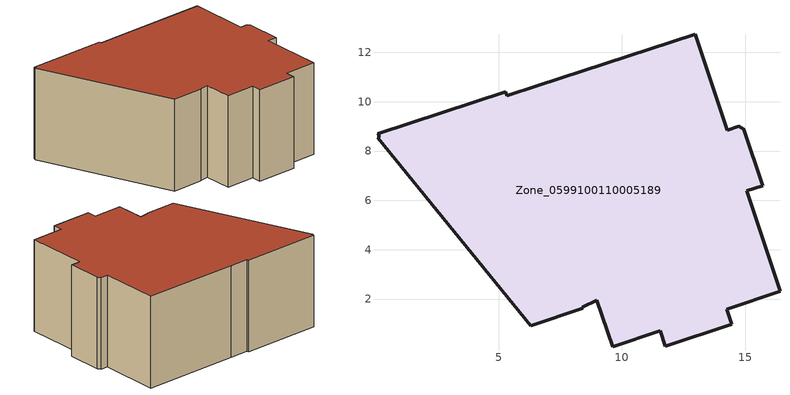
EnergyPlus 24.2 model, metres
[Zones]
Zone_0599100110005189
 floor ground (C_G): 8.41,1.62 6.31,0.93 0.09,8.55 0.19,8.58 0.1,8.7 5.29,10.4 5.34,10.24 6.56,10.65 12.98,12.73 14.26,8.85 14.74,9.01 14.94,8.88 15.71,6.59 15.07,6.38 16.41,2.31 14.25,1.6 14.46,0.98 11.76,0.08 11.55,0.71 9.62,0.08 8.98,1.95 8.39,1.67 z6.67
 wall outside (C_F): 11.76,0.08 14.46,0.98 14.25,1.6 16.41,2.31 15.07,6.38 15.71,6.59 14.94,8.88 14.74,9.01 14.26,8.85 12.98,12.73 6.56,10.65 5.34,10.24 5.29,10.4 0.1,8.7 0.19,8.58 0.09,8.55 6.31,0.93 8.41,1.62 8.39,1.67 8.98,1.95 9.62,0.08 11.55,0.71 11.76,0.08 z6.67:13.03
 roof outside (C_R): 6.31,0.93 8.41,1.62 8.39,1.67 8.98,1.95 9.62,0.08 11.55,0.71 11.76,0.08 14.46,0.98 14.25,1.6 16.41,2.31 15.07,6.38 15.71,6.59 14.94,8.88 14.74,9.01 14.26,8.85 12.98,12.73 6.56,10.65 5.34,10.24 5.29,10.4 0.1,8.7 0.19,8.58 0.09,8.55 z13.03
[BUILDING]
Pand.0599100110005189: North Axis=0; Terrain=City; Loads Convergence Tolerance Value=0.04; Temperature Convergence Tolerance Value=0.4; Solar Distribution=FullExterior; Maximum Number of Warmup Days=25; Minimum Number of Warmup Days=1
[Site:Location]
Rotterdam.The.Hague.AP_ZH_NLD Design_Conditions: Latitude=51.96; Longitude=4.45; Time Zone=1; Elevation=-4.5
[SITE:GROUNDTEMPERATURE:BUILDINGSURFACE]
18, 18, 18, 18, 18, 18, 18, 18, 18, 18, 18, 18
[MATERIAL] Thermal Absorptance=0.9; Solar Absorptance=0.7; Visible Absorptance=0.7
Name | Roughness | Thickness | Conductivity | Density | Specific Heat
G.D.2015-2018 | MediumSmooth | 0.15 | 0.0428571 | 540 | 1210
F.D.2015-2018 | Rough | 0.3 | 0.0666667 | 1920 | 840
R.D.2015-2018 | MediumRough | 0.2 | 0.0333333 | 1500 | 1000
[CONSTRUCTION]
C_G: G.D.2015-2018
C_F: F.D.2015-2018
C_R: R.D.2015-2018
[ZONE]
Zone_0599100110005189: Type=1; Multiplier=1; Ceiling Height=Autocalculate; Volume=Autocalculate; Floor Area=autocalculate; Part of Total Floor Area=Yes
[ZONEINFILTRATION:DESIGNFLOWRATE]
Infil_Zone_0599100110005189: Zone or ZoneList or Space or SpaceList=Zone_0599100110005189; Schedule=AlwaysOn; Design Flow Rate Calculation Method=Flow/Area; Flow Rate per Floor Area=0.0021; Constant Term Coefficient=1; Temperature Term Coefficient=0; Velocity Term Coefficient=0; Velocity Squared Term Coefficient=0
[HVACTEMPLATE:ZONE:IDEALLOADSAIRSYSTEM]
Zone_0599100110005189: Maximum Heating Supply Air Temperature=50; Minimum Cooling Supply Air Temperature=13; Maximum Heating Supply Air Humidity Ratio=0.0156; Minimum Cooling Supply Air Humidity Ratio=0.0077; Heating Limit=NoLimit; Cooling Limit=NoLimit; Dehumidification Control Type=ConstantSensibleHeatRatio; Cooling Sensible Heat Ratio=0.7; Dehumidification Setpoint=60; Humidification Control Type=None; Humidification Setpoint=30; Outdoor Air Method=None; Outdoor Air Flow Rate per Person=0.00944; Outdoor Air Flow Rate per Zone Floor Area=0; Outdoor Air Flow Rate per Zone=0; Demand Controlled Ventilation Type=None; Outdoor Air Economizer Type=NoEconomizer; Heat Recovery Type=None; Sensible Heat Recovery Effectiveness=0.7; Latent Heat Recovery Effectiveness=0.65
[ZONECONTROL:THERMOSTAT]
ThermostatControl_Zone_0599100110005189: Zone or ZoneList=Zone_0599100110005189; Control Type Schedule=DualSetpointControlType; Control 1=Thermostat_Zone_0599100110005189; Temperature Difference Between Cutout And Setpoint=0
[THERMOSTATSETPOINT:DUALSETPOINT]
Thermostat_Zone_0599100110005189: Heating Setpoint Temperature Schedule=HeatingSetpoint_Zone_0599100110005189; Cooling Setpoint Temperature Schedule=CoolingSetpoint_Zone_0599100110005189
[SCHEDULE:COMPACT]
HeatingSetpoint_Zone_0599100110005189: Through: 12/31, For: AllDays, Until: 24:00, 21
CoolingSetpoint_Zone_0599100110005189: Through: 12/31, For: AllDays, Until: 24:00, 24
DualSetpointControlType: Through: 12/31, For: AllDays, Until: 24:00, 4
AlwaysOn: Through: 12/31, For: AllDays, Until: 24:00, 1
